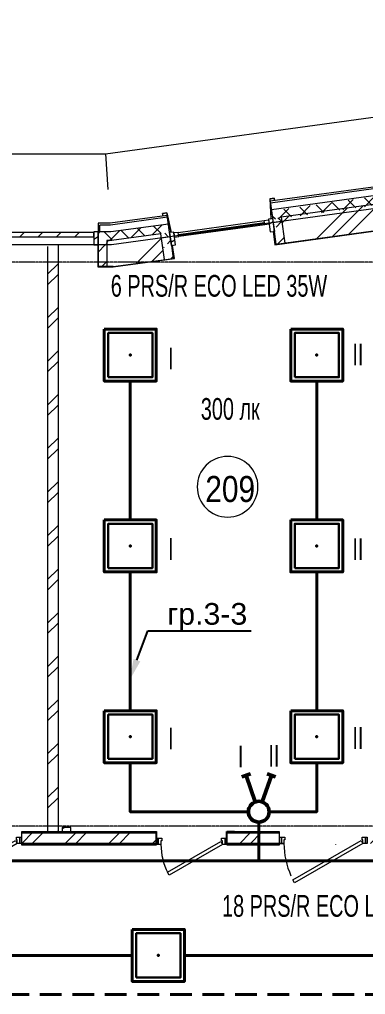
# Model space of a CAD drawing. Header units: metres. Extents: x 19799 to 227756, y -64119 to 286334.
# Drawn here: x 55582 to 59572, y -49228 to -37986 of the extents above; entities that cross this region are included whole.
import ezdxf
from ezdxf import colors
from ezdxf.entities.mleader import LeaderData, LeaderLine
from ezdxf.math import Vec2, Vec3

# ---------------------------------------------------------------- set-up
doc = ezdxf.new("R2010")
doc.units = ezdxf.units.M
for name, pattern in [('ADSK_Линия сетки', [21, 12, -3, 3, -3]), ('DASHED', [0.75, 0.5, -0.25]), ('HIDDEN2', [0.1875, 0.125, -0.0625])]:
    doc.linetypes.add(name, pattern=pattern)
for name, color, linetype, lineweight in [('A-AREA-IDEN', 7, 'Continuous', 9), ('A-DETL-MBND', 7, 'Continuous', 5), ('A-DOOR', 7, 'Continuous', 5), ('A-DOOR-FRAM', 7, 'Continuous', 13), ('A-FLOR', 7, 'Continuous', 5), ('A-GLAZ', 7, 'Continuous', 5), ('A-GLAZ-CURT', 7, 'Continuous', 5), ('A-GLAZ-CWMG', 7, 'Continuous', 5), ('A-WALL', 7, 'Continuous', 5), ('A-WALL-PATT', 7, 'Continuous', 18), ('I-WALL', 7, 'Continuous', 5), ('nadpisi', 84, 'Continuous', 13), ('S-GRID', 7, 'Continuous', 9), ('ав осв', 1, 'HIDDEN2', 40), ('раб осв', 7, 'Continuous', 40), ('ЭЛ', 250, 'Continuous', 50), ('ЭЛ.освещ.', 150, 'Continuous', 50), ('ЭЛ.сети', 5, 'Continuous', 100)]:
    doc.layers.add(name, color=color, linetype=linetype, lineweight=lineweight)
doc.styles.add('Arial', font='ARIALN.TTF', dxfattribs={"width": 0.8, "height": 2.5})
doc.styles.add('GOST Common_I_1', font='ARIALN.TTF', dxfattribs={"height": 300})
doc.styles.add('ISOPEUR', font='ARIALN.TTF')
pattern_1 = [(45, (0, 0), (-449.013, 449.013), []), (45, (158.75, 0), (0, 898.0256), []), (45, (-158.75, 0), (0, 898.0256), [])]
pattern_2 = [(0, (0, 0), (812.8, 203.2), [33.528, -576.072, 33.528, -576.072, -3251.2]), (0, (0, 0), (812.8, 203.2), [-1219.2, 33.528, -1185.672, 33.528, -576.072, -1422.4]), (0, (0, 0), (812.8, 203.2), [-3048, 33.528, -372.872, 33.528, -982.472]), (120, (304.8, 101.6), (-582.37636, 602.30545), [33.528, -576.072, 33.528, -576.072, -3251.2]), (120, (304.8, 101.6), (-582.37636, 602.30545), [-1219.2, 33.528, -1185.672, 33.528, -576.072, -1422.4]), (120, (304.8, 101.6), (-582.37636, 602.30545), [-3048, 33.528, -372.872, 33.528, -982.472]), (240, (406.4, 508), (-230.42364, -805.50545), [33.528, -576.072, 33.528, -576.072, -3251.2]), (240, (406.4, 508), (-230.42364, -805.50545), [-1219.2, 33.528, -1185.672, 33.528, -576.072, -1422.4]), (240, (406.4, 508), (-230.42364, -805.50545), [-3048, 33.528, -372.872, 33.528, -982.472])]
pattern_3 = [(45, (0, 0), (-106.06602, 106.06602), []), (135, (0, 0), (-106.06602, -106.06602), [])]
pattern_4 = [(45, (-2382.5, -327.95), (38.89087, 251.0229), [300, -50, 10, -50])]
pattern_5 = [(45, (-2382.5, -327.95), (-106.06602, 106.06602), []), (135, (-2382.5, -327.95), (-106.06602, -106.06602), [])]

# ---------------------------------------------------------------- blocks, each defined once
blk = doc.blocks.new('КДП АПК - КР_rvt-1-2 этаж')
at = {"layer": 'A-FLOR', "lineweight": 5}
for p, q in [((67912, -38396), (56645, -39946)), ((56645, -39946), (32463, -39946))]:
    blk.add_line(p, q, dxfattribs=at)
blk = doc.blocks.new('AC_Дверь_Однопольная_ДеревяннаяВнутренняя_ГОСТ6629-88 - ДГ 21-10-1263266-2 этаж')
at = {"layer": 'A-DOOR', "lineweight": 13}
for p, q in [((-455, 60), (333, 515)), ((353, 480), (-435, 25)), ((333, 515), (353, 480)), ((-435, 25), (-455, 60))]:
    blk.add_line(p, q, dxfattribs=at)
at = {"layer": 'A-DOOR', "lineweight": 18}
for p, q in [((-505, 60), (-485, 60)), ((-505, -10), (-505, 60)), ((-485, 60), (-485, -10)), ((485, 60), (505, 60)), ((485, -10), (485, 60)), ((505, 60), (505, -10)), ((-485, -10), (-505, -10)), ((505, -10), (485, -10))]:
    blk.add_line(p, q, dxfattribs=at)
at = {"layer": 'A-DOOR'}
blk.add_arc((-455, 60), 910, 0, 24.2635, dxfattribs=at)
at = {"layer": 'A-DOOR-FRAM'}
for p, q in [((-485, 60), (-455, 60)), ((-485, -10), (-485, 60)), ((-455, 60), (-455, 20)), ((-455, 20), (-445, 20)), ((-445, 20), (-445, -10)), ((445, 20), (455, 20)), ((445, -10), (445, 20)), ((455, 60), (485, 60)), ((455, 20), (455, 60)), ((485, 60), (485, -10)), ((-445, -10), (-485, -10)), ((485, -10), (445, -10))]:
    blk.add_line(p, q, dxfattribs=at)
blk = doc.blocks.new('Системная панель - Сплошная-1637356-2 этаж')
at = {"layer": 'A-GLAZ-CURT'}
h = blk.add_hatch(dxfattribs=at)
h.set_pattern_fill('FP_5', color=256, style=0, pattern_type=2)
h.set_pattern_definition([(45, (-55862.67, 40465.64), (-106.06602, 106.06602), [])])
h.paths.add_polyline_path([(575, -25), (575, 25), (-575, 25), (-575, -25), (-142, -25)], flags=0)
at = {"layer": 'A-GLAZ-CURT', "lineweight": 13}
for p, q in [((575, 25), (-575, 25)), ((-575, 25), (-575, -25)), ((575, -25), (575, 25)), ((-575, -25), (575, -25))]:
    blk.add_line(p, q, dxfattribs=at)
blk = doc.blocks.new('Прямоугольный импост - 50 x 150мм-1635146-2 этаж')
at = {"layer": 'A-GLAZ-CWMG'}
h = blk.add_hatch(dxfattribs=at)
h.set_pattern_fill('FP_6', color=256, style=0, pattern_type=2)
h.set_pattern_definition([(330, (-56487.7, -40465.64), (60, 103.92305), [])])
h.paths.add_polyline_path([(0, 120), (0, -30), (-50, -30), (-50, 120)], flags=0)
at = {"layer": 'A-GLAZ-CWMG', "lineweight": 18}
for p, q in [((-50, -30), (-50, 120)), ((-50, 120), (0, 120)), ((0, 120), (0, -30)), ((0, -30), (-50, -30))]:
    blk.add_line(p, q, dxfattribs=at)
blk = doc.blocks.new('Прямоугольный импост - 50 x 100мм-1275826-2 этаж')
at = {"layer": 'A-GLAZ-CWMG'}
h = blk.add_hatch(dxfattribs=at)
h.set_pattern_fill('FP_77', color=256, style=0, pattern_type=2)
h.set_pattern_definition([(120, (-47350.64, -57637.65), (-103.92305, -60), [])])
h.paths.add_polyline_path([(0, -50), (0, 50), (-50, 50), (-50, -50)], flags=0)
at = {"layer": 'A-GLAZ-CWMG', "lineweight": 18}
for p, q in [((-50, 50), (-50, -50)), ((0, 50), (-50, 50)), ((0, -50), (0, 50)), ((-50, -50), (0, -50))]:
    blk.add_line(p, q, dxfattribs=at)
blk = doc.blocks.new('M_Тент витража777 - M_Тент витража одинарное справо-2670386-2 этаж')
at = {"layer": 'A-GLAZ', "lineweight": 13}
for p, q in [((-500, 20), (-550, 20)), ((-550, 20), (-550, -30)), ((-550, -30), (-550, 20)), ((-500, -30), (-500, 20)), ((500, -30), (500, 20)), ((500, 20), (550, 20)), ((550, 20), (550, -30)), ((550, 20), (550, -30)), ((-550, -30), (-500, -30)), ((-500, -4.6), (500, -4.6)), ((550, -30), (500, -30))]:
    blk.add_line(p, q, dxfattribs=at)
at = {"layer": 'A-GLAZ'}
for p, q in [((-500, 20), (500, 20)), ((500, -30), (-500, -30))]:
    blk.add_line(p, q, dxfattribs=at)
blk = doc.blocks.new('Прямоугольный импост - 50 x 150мм-V129-2 этаж')
at = {"layer": 'A-GLAZ-CWMG'}
h = blk.add_hatch(dxfattribs=at)
h.set_pattern_fill('FP_148', color=256, style=0, pattern_type=2)
h.set_pattern_definition([(337.833, (-54870.82, -47906.98), (45.2769, 111.13057), [])])
h.paths.add_polyline_path([(-50, 120), (0, 120), (0, -30), (-50, -30)], flags=0)
at = {"layer": 'A-GLAZ-CWMG', "lineweight": 18}
for p, q in [((-50, -30), (-50, 120)), ((-50, 120), (0, 120)), ((0, 120), (0, -30)), ((0, -30), (-50, -30))]:
    blk.add_line(p, q, dxfattribs=at)
blk = doc.blocks.new('Прямоугольный импост - 50 x 150мм-V130-2 этаж')
at = {"layer": 'A-GLAZ-CWMG'}
h = blk.add_hatch(dxfattribs=at)
h.set_pattern_fill('FP_149', color=256, style=0, pattern_type=2)
h.set_pattern_definition([(202.167, (53670.82, -47906.98), (45.2769, -111.13057), [])])
h.paths.add_polyline_path([(0, 120), (-50, 120), (-50, -30), (0, -30)], flags=0)
at = {"layer": 'A-GLAZ-CWMG', "lineweight": 18}
for p, q in [((0, 120), (-50, 120)), ((-50, 120), (-50, -30)), ((0, -30), (0, 120)), ((-50, -30), (0, -30))]:
    blk.add_line(p, q, dxfattribs=at)
blk = doc.blocks.new('AC_Дверь_Однопольная_ДеревяннаяВнутренняя_ГОСТ6629-88 - ДГ 21-8Л-1372366-1 этаж')
at = {"layer": 'A-DOOR', "lineweight": 13}
for p, q in [((-355, 10), (260, 365)), ((260, 365), (280, 330)), ((280, 330), (-335, -25)), ((-335, -25), (-355, 10))]:
    blk.add_line(p, q, dxfattribs=at)
at = {"layer": 'A-DOOR', "lineweight": 18}
for p, q in [((-405, 10), (-385, 10)), ((-405, -60), (-405, 10)), ((-385, 10), (-385, -60)), ((385, 10), (405, 10)), ((385, -60), (385, 10)), ((405, 10), (405, -60)), ((-385, -60), (-405, -60)), ((405, -60), (385, -60))]:
    blk.add_line(p, q, dxfattribs=at)
at = {"layer": 'A-DOOR'}
blk.add_arc((-355, 10), 710, 0, 27.5284, dxfattribs=at)
at = {"layer": 'A-DOOR-FRAM'}
for p, q in [((-385, 10), (-355, 10)), ((-385, -60), (-385, 10)), ((-355, 10), (-355, -30)), ((355, 10), (385, 10)), ((355, -30), (355, 10)), ((385, 10), (385, -60)), ((-345, -60), (-385, -60)), ((-355, -30), (-345, -30)), ((-345, -30), (-345, -60)), ((345, -30), (355, -30)), ((345, -60), (345, -30)), ((385, -60), (345, -60))]:
    blk.add_line(p, q, dxfattribs=at)
blk = doc.blocks.new('ARS.R UNI LED')
at = {"color": 5, "lineweight": 30, "ltscale": 100}
blk.add_lwpolyline([(2913223, 2072749), (2913733, 2072749), (2913733, 2073259), (2913223, 2073259)], close=True, dxfattribs=at)
at = {"color": 0, "lineweight": 40, "ltscale": 100}
blk.add_point((2913478, 2073004), dxfattribs=at)
at = {"layer": 'ЭЛ', "color": 5, "lineweight": 40, "ltscale": 10}
blk.add_lwpolyline([(2913178, 2073304), (2913778, 2073304), (2913778, 2072704), (2913178, 2072704)], close=True, dxfattribs=at)
blk = doc.blocks.new('ПСС_Марка_помещения - Имя_2_5мм-224473-2 этаж')
at = {"layer": 'A-AREA-IDEN'}
for start, end in [(360, 180), (180, 360)]:
    blk.add_arc((-0.07, 0.04), 3.5, start, end, dxfattribs=at)
blk = doc.blocks.new('выкл. 2 клав. скрыт.')
at = {"layer": 'ЭЛ.освещ.', "color": 0, "ltscale": 100}
for p, q in [((2902039, 2044042), (2902344, 2044148)), ((2902361, 2044099), (2902327, 2044197)), ((2902039, 2043963), (2902344, 2043857)), ((2902361, 2043907), (2902327, 2043809))]:
    blk.add_line(p, q, dxfattribs=at)
blk.add_circle((2901926, 2044002), 120, dxfattribs=at)

msp = doc.modelspace()

# ---------------------------------------------------------------- hatches: boundary and pattern name
at = {"layer": 'A-WALL-PATT', "lineweight": 5, "true_color": 0x787878}
h = msp.add_hatch(dxfattribs=at)
h.set_pattern_fill('FP_92', color=8, style=0, pattern_type=2)
h.set_pattern_definition(pattern_3)
h.paths.add_polyline_path([(56641.9245, -40535.6443), (57327.418, -40439.1045), (57313.7893, -40340.0376), (56641.9245, -40435.6443)])
h.paths.add_polyline_path([(58507.286, -40292.3221), (62072.674, -39788.53), (62059.0453, -39689.463), (58493.6572, -40193.2552)])
h.paths.add_polyline_path([(63261.4772, -39624.985), (64450.2804, -39461.44), (64436.6517, -39362.373), (63247.8485, -39525.918)])
h.paths.add_polyline_path([(65639.0836, -39297.895), (67908.8235, -38985.6443), (67901.9772, -38885.6443), (65625.4549, -39198.8281)])
at = {"layer": 'A-WALL-PATT', "lineweight": 5}
h = msp.add_hatch(dxfattribs=at)
h.set_pattern_fill('FP_2', color=256, style=0, pattern_type=2)
h.set_pattern_definition(pattern_1)
h.paths.add_polyline_path([(56662.4635, -40835.6443), (57254.9929, -40766.1593), (57214.1066, -40468.9585), (56641.9245, -40535.6443), (56654.3602, -40717.2848)])
h.paths.add_polyline_path([(58639.0696, -40569.3028), (62014.4934, -40099.3595), (61973.6071, -39802.1587), (58616.97, -40263.2564), (58604.9977, -40321.6355)])
h.paths.add_polyline_path([(63401.4304, -39908.557), (64392.0997, -39772.2695), (64351.2135, -39475.0687), (63360.5442, -39611.3562), (63367.3585, -39660.8897)])
h.paths.add_polyline_path([(65779.0368, -39581.467), (67929.3624, -39285.6443), (67908.8235, -38985.6443), (65738.1506, -39284.2662), (65745.4611, -39337.4061)])
h = msp.add_hatch(dxfattribs=at)
h.set_pattern_fill('FP_139', color=256, style=0, pattern_type=2)
h.set_pattern_definition(pattern_4)
h.paths.add_polyline_path([(58481.5525, -40282.7478), (58482.5469, -40282.611), (58471.0643, -40053.0339), (58518.6988, -40046.4807), (58519.5532, -40045.3538), (58470.0198, -40052.1682)], flags=0)
at = {"layer": 'A-WALL-PATT', "lineweight": 5, "true_color": 0x787878}
h = msp.add_hatch(dxfattribs=at)
h.set_pattern_fill('FP_92', color=8, style=0, pattern_type=2)
h.set_pattern_definition(pattern_5)
h.paths.add_polyline_path([(58508.1803, -40329.5556), (58607.2472, -40315.9268), (58600.4328, -40266.3934), (58501.3659, -40280.0221)], flags=0)
at = {"layer": 'A-WALL-PATT', "lineweight": 5}
h = msp.add_hatch(dxfattribs=at)
h.set_pattern_fill('FP_139', color=256, style=0, pattern_type=2)
h.set_pattern_definition(pattern_4)
h.paths.add_polyline_path([(58542.2521, -40577.2229), (58641.3191, -40563.5941), (58607.2472, -40315.9268), (58508.1803, -40329.5556), (58521.809, -40428.6225)], flags=0)
at = {"layer": 'A-WALL-PATT', "lineweight": 5, "true_color": 0x787878}
h = msp.add_hatch(dxfattribs=at)
h.set_pattern_fill('FP_92', color=8, style=0, pattern_type=2)
h.set_pattern_definition(pattern_3)
h.paths.add_polyline_path([(56641.9245, -40535.6443), (56641.9245, -40435.6443), (56487.694, -40435.6443), (56487.694, -40535.6443), (56587.694, -40535.6443)], flags=0)
at = {"layer": 'A-WALL-PATT', "lineweight": 5}
h = msp.add_hatch(dxfattribs=at)
h.set_pattern_fill('FP_40', color=256, style=0, pattern_type=2)
h.set_pattern_definition(pattern_2)
h.paths.add_polyline_path([(56662.6689, -40838.6443), (59736.3628, -40415.7928), (59735.9539, -40412.8208), (56662.4635, -40835.6443)], flags=0)
at = {"layer": 'A-WALL-PATT', "lineweight": 5, "true_color": 0x787878}
h = msp.add_hatch(dxfattribs=at)
h.set_pattern_fill('FP_92', color=8, style=0, pattern_type=2)
h.set_pattern_definition(pattern_5)
h.paths.add_polyline_path([(57220.3101, -40506.7293), (57319.3771, -40493.1006), (57312.5627, -40443.5671), (57213.4958, -40457.1958)], flags=0)
h = msp.add_hatch(dxfattribs=at)
h.set_pattern_fill('FP_92', color=8, style=0, pattern_type=2)
h.set_pattern_definition(pattern_3)
h.paths.add_polyline_path([(56587.694, -40585.6443), (56587.694, -40535.6443), (56487.694, -40535.6443), (56487.694, -40585.6443)], flags=0)
at = {"layer": 'A-WALL-PATT', "lineweight": 5}
h = msp.add_hatch(dxfattribs=at)
h.set_pattern_fill('FP_2', color=256, style=0, pattern_type=2)
h.set_pattern_definition(pattern_1)
h.paths.add_polyline_path([(56587.694, -40835.6443), (56662.4635, -40835.6443), (56641.9245, -40535.6443), (56587.694, -40535.6443), (56587.694, -40717.2848)], flags=0)
h = msp.add_hatch(dxfattribs=at)
h.set_pattern_fill('FP_139', color=256, style=0, pattern_type=2)
h.set_pattern_definition(pattern_4)
h.paths.add_polyline_path([(57254.382, -40754.3966), (57353.4489, -40740.7679), (57319.3771, -40493.1006), (57220.3101, -40506.7293)], flags=0)
h = msp.add_hatch(dxfattribs=at)
h.set_pattern_fill('FP_1', color=256, style=0, pattern_type=2)
h.set_pattern_definition([(45, (-8276.2, -1e-11), (-251.4472, 251.4472), []), (45, (-8276.2, 381), (-251.4472, 251.4472), [])])
h.paths.add_polyline_path([(55906.4364, -47365.6443), (56026.4364, -47365.6443), (56026.4364, -40585.6677), (55906.4364, -40585.6677), (55906.4364, -46236.7998)])
h = msp.add_hatch(dxfattribs=at)
h.set_pattern_fill('FP_139', color=256, style=0, pattern_type=2)
h.set_pattern_definition([(45, (0, 0), (38.89087, 251.0229), [300, -50, 10, -50])])
h.paths.add_polyline_path([(56487.694, -40835.6443), (56587.694, -40835.6443), (56587.694, -40585.6443), (56487.694, -40585.6443), (56487.694, -40717.2848)], flags=0)
h = msp.add_hatch(dxfattribs=at)
h.set_pattern_fill('FP_1', color=256, style=0, pattern_type=2)
h.set_pattern_definition([(45, (0, 0), (-251.4472, 251.4472), []), (45, (0, 381), (-251.4472, 251.4472), [])])
h.paths.add_polyline_path([(54598.8424, -47485.6443), (54598.8424, -47365.6443), (54262.6532, -47365.6443), (54262.6532, -47485.6443), (54690.819, -47485.6443)])
h.paths.add_polyline_path([(59591.712, -47365.6443), (59591.712, -47485.6443), (59862.6532, -47485.6443), (59862.6532, -47365.6443)])
h.paths.add_polyline_path([(57972.5734, -47365.6443), (57972.5734, -47485.6443), (58581.712, -47485.6443), (58581.712, -47365.6443)])
h.paths.add_polyline_path([(57162.5734, -47485.6443), (57162.5734, -47365.6443), (55615.5115, -47365.6443), (55615.5115, -47485.6443)])
h = msp.add_hatch(dxfattribs=at)
h.set_pattern_fill('FP_40', color=256, style=0, pattern_type=2)
h.set_pattern_definition(pattern_2)
h.paths.add_polyline_path([(59862.6594, -47500.6443), (59862.6594, -47497.6443), (55792.6532, -47497.6443), (55792.6532, -47500.6443), (59839.3514, -47500.6443)], flags=0)
h.paths.add_polyline_path([(54262.6594, -47500.6443), (54782.6532, -47500.6443), (54782.6532, -47497.6443), (54262.6594, -47497.6443)], flags=0)

# ---------------------------------------------------------------- linework, layer by layer
for p, q in [((57162.5734, -47497.0329), (57162.5734, -47350.0329)), ((57972.5734, -47497.0329), (57972.5734, -47350.0329))]:
    msp.add_line(p, q)
at = {"layer": 'A-DETL-MBND'}
for p, q in [((56573.2917, -39535.6677), (67840.3603, -37985.6443)), ((32462.2104, -39535.6677), (56573.2917, -39535.6677)), ((56573.2917, -39535.6677), (56601.36, -39945.6443))]:
    msp.add_line(p, q, dxfattribs=at)
at = {"layer": 'A-FLOR', "lineweight": 18}
for p, q in [((56437.694, -40585.6677), (55287.6532, -40585.6677)), ((58631.712, -47485.6443), (57972.5734, -47485.6443)), ((57972.5734, -47485.6443), (58631.712, -47485.6443))]:
    msp.add_line(p, q, dxfattribs=at)
at = {"layer": 'A-WALL'}
for p, q in [((62048.1423, -39610.2095), (58476.8341, -40101.7016)), ((62059.0453, -39689.463), (58487.7371, -40180.9552)), ((61973.6071, -39802.1587), (58600.4328, -40266.3934)), ((58542.2521, -40577.2229), (62113.5603, -40085.7308)), ((56629.6012, -40355.6443), (56507.694, -40355.6443)), ((56507.694, -40435.6443), (56507.694, -40355.6443)), ((57288.0309, -40265.2466), (56629.6012, -40355.6443)), ((57298.9339, -40344.5002), (56635.0782, -40435.6443)), ((58607.2472, -40315.9268), (58508.1803, -40329.5556)), ((58600.4328, -40266.3934), (58641.3191, -40563.5941)), ((56635.0782, -40435.6443), (56487.694, -40435.6443)), ((57213.4958, -40457.1958), (56641.9245, -40535.6443)), ((57254.382, -40754.3966), (57213.4958, -40457.1958)), ((58542.2521, -40577.2229), (58521.809, -40428.6225)), ((56641.9245, -40535.6443), (56587.694, -40535.6443)), ((56587.694, -40535.6443), (56587.694, -40835.6443)), ((57319.3771, -40493.1006), (57220.3101, -40506.7293)), ((55906.4364, -40602.1762), (55906.4364, -47365.6443)), ((56026.4364, -40585.6677), (56026.4364, -47365.6443)), ((56587.694, -40585.6443), (56487.694, -40585.6443)), ((56487.694, -40585.6443), (56487.694, -40835.6443)), ((57333.0058, -40592.1675), (57353.4489, -40740.7679)), ((56662.4635, -40835.6443), (57353.4489, -40740.7679)), ((56662.4635, -40835.6443), (56487.694, -40835.6443)), ((55606.799, -47353.6443), (57162.5734, -47353.6443)), ((55606.799, -47365.6443), (57162.5734, -47365.6443)), ((58065.6532, -47353.0329), (57972.5734, -47353.0329)), ((57972.5734, -47353.6443), (58581.712, -47353.6443)), ((58077.6532, -47365.0329), (57972.5734, -47365.0329)), ((57972.5734, -47365.6443), (58581.712, -47365.6443)), ((57162.5734, -47485.6443), (55606.799, -47485.6443)), ((57162.5734, -47497.6443), (55606.799, -47497.6443)), ((58581.712, -47485.6443), (57972.5734, -47485.6443)), ((58581.712, -47497.6443), (57972.5734, -47497.6443))]:
    msp.add_line(p, q, dxfattribs=at)
at = {"layer": 'A-WALL', "lineweight": 18}
for p, q in [((58519.5532, -40045.3538), (58470.0198, -40052.1682)), ((58470.0198, -40052.1682), (58481.5525, -40282.7478)), ((58471.0643, -40053.0339), (58518.6988, -40046.4807)), ((58482.5469, -40282.611), (58471.0643, -40053.0339)), ((58518.6988, -40046.4807), (58522.6512, -40075.2101)), ((58523.6419, -40075.0739), (58519.5532, -40045.3538)), ((58527.801, -40582.2392), (62128.8292, -40086.6585)), ((57281.2166, -40215.7132), (57231.6831, -40222.5275)), ((57231.6831, -40222.5275), (57235.7717, -40252.2476)), ((57232.8101, -40223.3819), (57280.4446, -40216.8288)), ((57236.7624, -40252.1113), (57232.8101, -40223.3819)), ((57280.4446, -40216.8288), (57331.3817, -40440.9781)), ((57332.3761, -40440.8413), (57281.2166, -40215.7132)), ((58481.5525, -40282.7478), (58482.5469, -40282.611)), ((58508.1803, -40329.5556), (58521.809, -40428.6225)), ((57331.3817, -40440.9781), (57332.3761, -40440.8413)), ((58521.809, -40428.6225), (58506.949, -40430.6668)), ((58506.949, -40430.6668), (58527.801, -40582.2392)), ((57333.0058, -40592.1675), (57319.3771, -40493.1006)), ((56484.694, -40585.6677), (56484.694, -40838.6443)), ((56487.694, -40585.6677), (56484.694, -40585.6677)), ((57347.8659, -40590.1232), (57333.0058, -40592.1675)), ((57368.7178, -40741.6956), (57347.8659, -40590.1232)), ((56662.6689, -40838.6443), (57368.7178, -40741.6956)), ((56484.694, -40838.6443), (56662.6689, -40838.6443)), ((55606.799, -47350.6443), (55606.799, -47415.6443)), ((57162.5734, -47350.6443), (55606.799, -47350.6443)), ((58062.6532, -47350.0329), (57972.5734, -47350.0329)), ((58581.712, -47350.6443), (57972.5734, -47350.6443)), ((58581.712, -47500.6443), (58581.712, -47350.6443)), ((55606.799, -47485.6443), (55606.799, -47500.6443)), ((55606.799, -47500.6443), (57162.5734, -47500.6443)), ((57972.5734, -47500.6443), (58581.712, -47500.6443)), ((58581.712, -47500.6443), (58581.712, -47485.6443))]:
    msp.add_line(p, q, dxfattribs=at)
at = {"layer": 'I-WALL', "lineweight": 18}
for p, q in [((62045.4165, -39590.3961), (58474.1084, -40081.8882)), ((58474.1084, -40081.8882), (58508.1803, -40329.5556)), ((57285.3052, -40245.4332), (56628.2319, -40335.6443)), ((57319.3771, -40493.1006), (57285.3052, -40245.4332)), ((56487.694, -40335.6443), (56487.694, -40585.6443)), ((56628.2319, -40335.6443), (56487.694, -40335.6443))]:
    msp.add_line(p, q, dxfattribs=at)
at = {"layer": 'S-GRID', "linetype": 'ADSK_Линия сетки'}
for p, q in [((95007.6236, -40785.6443), (31950.4397, -40785.6443)), ((95007.6236, -47285.6443), (30597.8704, -47285.6443))]:
    msp.add_line(p, q, dxfattribs=at)
at = {"layer": 'ав осв', "linetype": 'DASHED', "lineweight": 40, "ltscale": 500}
msp.add_lwpolyline([(37232.8158, -49078.1417), (37232.8158, -49228.1417), (53192.8158, -49228.1417), (53192.8158, -49078.1417), (53192.8158, -49228.1417), (69152.8231, -49228.1417), (69152.8231, -49078.1365), (69152.8231, -49228.1417), (80972.8268, -49228.1417)], dxfattribs=at)
at = {"layer": 'раб осв', "color": 0, "lineweight": 40}
for points in [[(56859.5818, -43755.8293), (56859.5818, -42155.8293)], [(59009.6938, -43755.8293), (59009.6938, -42155.8293)], [(59009.6938, -44355.8293), (59009.6938, -45955.8293)], [(58220.9034, -47120.5106), (56859.5818, -47120.5106), (56859.5818, -46555.8293)], [(58460.9034, -47120.5106), (59009.6938, -47120.5106), (59009.6938, -46555.8293)], [(54737.6532, -47685.6443), (61577.7705, -47685.6443), (61577.7705, -47255.6443)], [(58340.9034, -47240.5106), (58340.9034, -47685.6443)], [(53642.8174, -48778.1516), (56882.8195, -48778.1516)], [(57482.8195, -48778.1391), (60872.8195, -48778.1391)]]:
    msp.add_lwpolyline(points, dxfattribs=at)

# ---------------------------------------------------------------- block references
at = {"lineweight": 5}
msp.add_blockref('КДП АПК - КР_rvt-1-2 этаж', (-3, -637), dxfattribs=at)
at = {"layer": 'A-AREA-IDEN', "color": 18, "true_color": 0x000000, "xscale": 99.99999999999993, "yscale": 99.99999999999993, "zscale": 99.99999999999993}
msp.add_blockref('ПСС_Марка_помещения - Имя_2_5мм-224473-2 этаж', (57988.653, -43377.6929), dxfattribs=at)
at = {"layer": 'A-DOOR', "color": 8, "true_color": 0x7f7f7f}
for name, p, rotation in [('AC_Дверь_Однопольная_ДеревяннаяВнутренняя_ГОСТ6629-88 - ДГ 21-10-1263266-2 этаж', (55101.799, -47425.6443), 180), ('AC_Дверь_Однопольная_ДеревяннаяВнутренняя_ГОСТ6629-88 - ДГ 21-8Л-1372366-1 этаж', (57567.5734, -47487.0329), 179.9999999999999), ('AC_Дверь_Однопольная_ДеревяннаяВнутренняя_ГОСТ6629-88 - ДГ 21-10-1263266-2 этаж', (59086.712, -47425.6443), 180)]:
    msp.add_blockref(name, p, dxfattribs=dict(at, rotation=rotation))
at = {"layer": 'A-GLAZ', "rotation": 7.833076191640292}
msp.add_blockref('M_Тент витража777 - M_Тент витража одинарное справо-2670386-2 этаж', (57911.0497, -40391.4916), dxfattribs=at)
at = {"layer": 'A-GLAZ-CURT'}
msp.add_blockref('Системная панель - Сплошная-1637356-2 этаж', (55862.6736, -40465.6443), dxfattribs=at)
at = {"layer": 'A-GLAZ-CWMG', "extrusion": (0, 0, -1)}
for name, p, rotation in [('Прямоугольный импост - 50 x 150мм-V129-2 этаж', (-58505.4513, -40309.7191), 172.1669238083597), ('Прямоугольный импост - 50 x 150мм-1635146-2 этаж', (-56487.694, -40465.6443), 180)]:
    msp.add_blockref(name, p, dxfattribs=dict(at, rotation=rotation))
at = {"layer": 'A-GLAZ-CWMG'}
for name, p, rotation in [('Прямоугольный импост - 50 x 150мм-V130-2 этаж', (57316.6481, -40473.2641), 187.8330761916403), ('Прямоугольный импост - 50 x 100мм-1275826-2 этаж', (56122.3145, -47350.6443), 269.9999999999999)]:
    msp.add_blockref(name, p, dxfattribs=dict(at, rotation=rotation))
at = {"layer": 'раб осв', "color": 0, "lineweight": 40, "ltscale": 100}
for p in [(-2856618.1233, -2114859.3784), (-2854468.0113, -2114859.3784), (-2856618.1233, -2117059.3784), (-2854468.0113, -2117059.3784), (-2856618.1233, -2119259.3784), (-2854468.0113, -2119259.3784), (-2856294.8856, -2121781.6882)]:
    msp.add_blockref('ARS.R UNI LED', p, dxfattribs=at)
at = {"layer": 'раб осв', "color": 0, "lineweight": 40, "ltscale": 100, "rotation": 90.00000000000001}
msp.add_blockref('выкл. 2 клав. скрыт.', (2102343.3102, -2949046.6072), dxfattribs=at)

# ---------------------------------------------------------------- texts
at = {"layer": 'A-AREA-IDEN', "color": 18, "true_color": 0x000000, "insert": (57724.9686, -43249.2329), "char_height": 300, "width": 634.9365, "attachment_point": 1, "style": 'GOST Common_I_1'}
msp.add_mtext('209', dxfattribs=at)
at = {"layer": 'nadpisi', "color": 7, "char_height": 250, "style": 'Arial'}
for s, insert, width, attachment_point in [('6 PRS/R ECO LED 35W ', (57882.1373, -41058.3659), 4621.568605, 5), ('I', (57295.146, -41767.8726), 130.841471, 1), ('II', (59421.0623, -41722.6), 130.841471, 1), ('300 лк', (57672.6198, -42350.7792), 1402.065175, 1), ('I', (57295.146, -43966.1573), 130.841471, 1), ('II', (59421.0623, -43968.9344), 130.841471, 1), ('I', (57295.146, -46149.767), 130.841471, 1), ('II', (59421.0623, -46145.5551), 130.841471, 1), ('I', (58100.4293, -46359.1849), 130.841471, 1), ('II', (58452.8296, -46350.8966), 130.841471, 1), ('18 PRS/R ECO LED 35W ', (59228.6494, -48208.4987), 5518.923528, 5)]:
    msp.add_mtext(s, dxfattribs=dict(at, insert=insert, width=width, attachment_point=attachment_point))

# ---------------------------------------------------------------- next in the draw order: leaders
at = {"layer": 'ЭЛ.сети', "color": 0, "lineweight": 5}
ml = msp.add_multileader_mtext('Standard', dxfattribs=at)
ml.set_content('{\\fArial|b0|i0|c204|p34;гр.3-3}', style='ISOPEUR')
ml.set_leader_properties()
ml.build(insert=Vec2(0, 0))
ml.multileader.update_dxf_attribs({"text_left_attachment_type": 6, "text_right_attachment_type": 6, "dogleg_length": 100, "arrow_head_size": 250})
ctx = ml.context
ctx.base_point, ctx.char_height, ctx.arrow_head_size, ctx.landing_gap_size, ctx.plane_origin, ctx.plane_x_axis, ctx.plane_y_axis = Vec3(57248.2543, -45034.8816), 250, 250, 37.4122, Vec3(-1677.5598, -1053.3998), Vec3(0.999998436, 0.0017686035), Vec3(-0.0017686035, 0.999998436)
ctx.left_attachment, ctx.right_attachment = 6, 6
notes = []
notes.append((ctx, [(0, (1, 1, 0), (57061.1937, -45035.2124), (0.999998436, 0.0017686035), 187.0608, [(0, [(56849.4059, -45607.7534)], 0, [])])]))
ctx.mtext.insert, ctx.mtext.text_direction, ctx.mtext.rotation, ctx.mtext.line_spacing_factor, ctx.mtext.flow_direction = Vec3(57285.1015, -44715.4094), Vec3(0.999998436, 0.0017686035), 0.0017686044, 0.8, 5
ctx.mtext.has_bg_fill, ctx.mtext.bg_color, ctx.mtext.bg_scale_factor, ctx.mtext.bg_transparency, ctx.mtext.use_window_bg_color = 1, -1073741824, 1, 0, 1
for ctx, leaders in notes:
    for number, flags, end, landing, length, lines in leaders:
        leader = LeaderData()
        leader.index, (leader.has_last_leader_line, leader.has_dogleg_vector, leader.attachment_direction) = number, flags
        leader.last_leader_point, leader.dogleg_vector, leader.dogleg_length = Vec3(end), Vec3(landing), length
        for number, points, colour, breaks in lines:
            line = LeaderLine()
            line.index, line.vertices, line.color, line.breaks = number, Vec3.list(points), colors.encode_raw_color(colour), breaks
            leader.lines.append(line)
        ctx.leaders.append(leader)

# ---------------------------------------------------------------- next in the draw order: linework, layer by layer
at = {"layer": 'раб осв', "color": 0, "lineweight": 40}
msp.add_lwpolyline([(56859.5818, -44355.8293), (56859.5818, -45955.8293)], dxfattribs=at)

doc.saveas('drawing.dxf')
